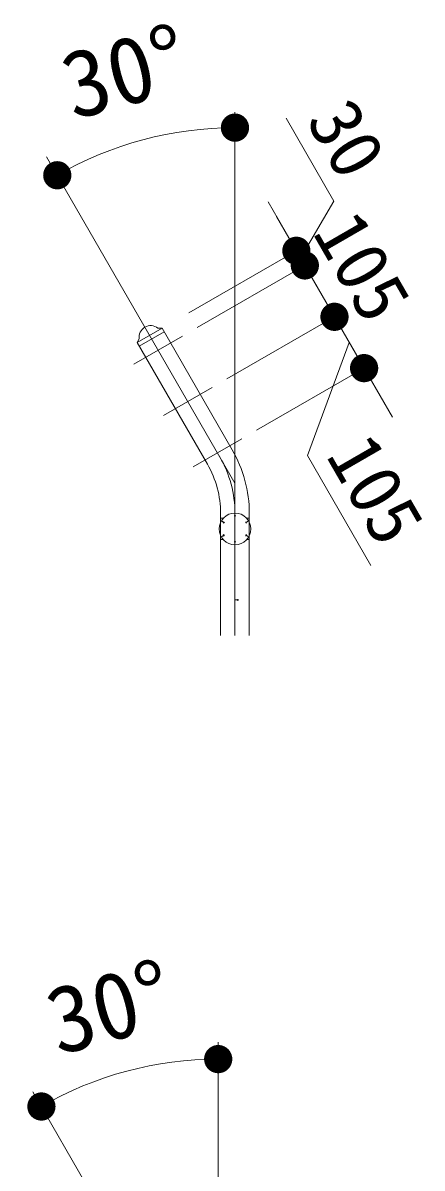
# Model space of a CAD drawing. Units: millimetres at full size, with parts at other scales. Extents: x 265 to 3003, y 4095 to 5961.
# Drawn here: x 1057 to 1198.5, y 4603.9 to 5009.4 of the extents above; entities that cross this region are included whole.
import ezdxf
from ezdxf.enums import TextEntityAlignment as Align

# ---------------------------------------------------------------- set-up
doc = ezdxf.new("R2010")
doc.units = ezdxf.units.MM
doc.header["$LTSCALE"] = 10
doc.linetypes.add('USER1', pattern=[200, 125, -25, 25, -25])
for name, color, linetype, lineweight in [('ハッチ', 4, 'Continuous', 13), ('寸法', 3, 'Continuous', 13), ('本体', 7, 'Continuous', 13)]:
    doc.layers.add(name, color=color, linetype=linetype, lineweight=lineweight)
doc.styles.add('ＭＳ ゴシック', font='')
doc.styles.get('ＭＳ ゴシック').set_extended_font_data('MS Gothic')

# ---------------------------------------------------------------- blocks, each defined once
blk = doc.blocks.new('filled_dot')
at = {"color": 0, "linetype": 'Continuous', "lineweight": -2, "const_width": 1.25}
blk.add_lwpolyline([(-0.625, 0, 1), (0.625, 0, 1)], format="xyb", close=True, dxfattribs=at)

msp = doc.modelspace()

# ---------------------------------------------------------------- linework, layer by layer
at = {"layer": 'ハッチ', "linetype": 'USER1'}
for p, q in [((1132.18, 4977.84), (1132.18, 4846.44)), ((1132.18, 4846.44), (1065.45, 4962.01)), ((1132.18, 4846.44), (1132.18, 4792.51)), ((1126.24, 4517.05), (1126.24, 4648.45)), ((1126.24, 4517.17), (1060.59, 4630.88))]:
    msp.add_line(p, q, dxfattribs=at)
msp.add_arc((1092.18, 4835.72), 40, 0, 30, dxfattribs=at)
at = {"layer": '寸法', "color": 1}
for p, q in [((1167.26, 4946.35), (1150.33, 4975.67)), ((1143.94, 4946.06), (1166.94, 4906.23)), ((1155.44, 4926.15), (1167.26, 4946.35)), ((1146.94, 4940.87), (1177.44, 4888.04)), ((1115.83, 4906.74), (1153.94, 4928.74)), ((1118.83, 4901.55), (1156.94, 4923.55)), ((1118.83, 4901.55), (1156.94, 4923.55)), ((1157.44, 4922.68), (1187.94, 4869.85)), ((1129.33, 4883.36), (1167.44, 4905.36)), ((1129.33, 4883.36), (1167.44, 4905.36)), ((1172.69, 4896.27), (1157.85, 4856.18)), ((1139.83, 4865.18), (1177.94, 4887.18)), ((1157.85, 4856.18), (1180.32, 4817.28))]:
    msp.add_line(p, q, dxfattribs=at)
for centre, radius in [((1132.18, 4846.44), 125.92), ((1126.24, 4517.17), 125.29)]:
    msp.add_arc(centre, radius, 90, 120, dxfattribs=at)
at = {"layer": '本体'}
for p, q in [((1097.58, 4896.2), (1106.38, 4901.28)), ((1098.28, 4894.99), (1107.08, 4900.07)), ((1106.38, 4901.28), (1104.91, 4901.36)), ((1131.22, 4858.26), (1106.38, 4901.28)), ((1096.32, 4888.55), (1113.64, 4898.55)), ((1097.58, 4896.2), (1098.24, 4897.51)), ((1122.42, 4853.18), (1097.58, 4896.2)), ((1106.82, 4870.36), (1124.14, 4880.36)), ((1117.32, 4852.18), (1134.64, 4862.18)), ((1127.1, 4835.72), (1127.1, 4792.51)), ((1132.48, 4834.84), (1131.88, 4834.84)), ((1132.18, 4835.64), (1132.18, 4834.54)), ((1137.26, 4792.51), (1137.26, 4835.72)), ((1127.1, 4834.04), (1128.06, 4834.04)), ((1127.5, 4832.94), (1128.45, 4832.39)), ((1128.04, 4832.28), (1128.34, 4832.8)), ((1136.85, 4832.94), (1135.9, 4832.39)), ((1136.31, 4832.28), (1136.01, 4832.8)), ((1136.29, 4834.04), (1137.26, 4834.04)), ((1127.5, 4827.54), (1128.45, 4828.09)), ((1128.04, 4828.2), (1128.34, 4827.68)), ((1136.85, 4827.54), (1135.9, 4828.09)), ((1136.31, 4828.2), (1136.01, 4827.68)), ((1127.1, 4826.44), (1128.06, 4826.44)), ((1132.48, 4825.64), (1131.88, 4825.64)), ((1132.18, 4824.84), (1132.18, 4825.94)), ((1136.29, 4826.44), (1137.26, 4826.44)), ((1132.38, 4805.1), (1133.48, 4805.1)), ((1133.18, 4805.4), (1133.18, 4804.8))]:
    msp.add_line(p, q, dxfattribs=at)
msp.add_circle((1132.18, 4830.24), 5.6, dxfattribs=at)
for centre, radius, start, end in [((1102.35, 4898.09), 4.15, 51.9357, 188.0643), ((1092.18, 4835.72), 45.08, 0, 30), ((1092.18, 4835.72), 34.92, 0, 30)]:
    msp.add_arc(centre, radius, start, end, dxfattribs=at)

# ---------------------------------------------------------------- block references
at = {"layer": '寸法', "color": 1, "xscale": 4, "yscale": 4}
for p, rotation in [((1132.18, 4972.36), 186.8), ((1069.22, 4955.49), 23.2), ((1153.94, 4928.74), 120), ((1156.94, 4923.55), 300), ((1156.94, 4923.55), 120), ((1167.44, 4905.36), 300), ((1167.44, 4905.36), 120), ((1177.94, 4887.18), 300), ((1126.24, 4642.46), 186.9), ((1063.6, 4625.67), 23.1)]:
    msp.add_blockref('filled_dot', p, dxfattribs=dict(at, rotation=rotation))

# ---------------------------------------------------------------- texts
at = {"layer": '寸法', "color": 1, "style": 'ＭＳ ゴシック'}
for s, height, rotation, p in [('30°', 23.74, 15, (1093.11, 4992.24)), ('30', 18.99, 300, (1171.79, 4968.51)), ('105', 18.99, 300, (1177.34, 4923.2)), ('105', 18.99, 300, (1182.08, 4844.23)), ('30°', 23.74, 15, (1087.73, 4660.9))]:
    msp.add_text(s, height=height, rotation=rotation, dxfattribs=at).set_placement(p, align=Align.MIDDLE_CENTER)

doc.saveas('drawing.dxf')
